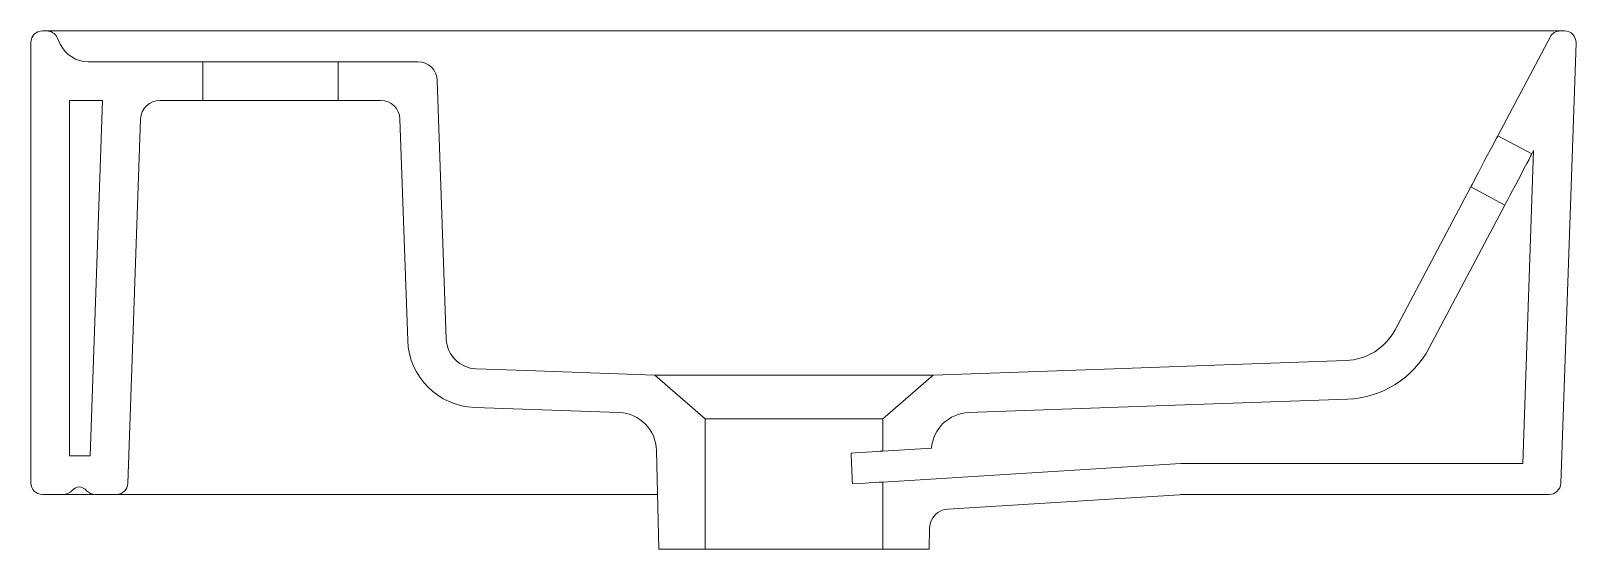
# Model space of a CAD drawing. Header units: millimetres. Extents: x 1778 to 2471, y 1406 to 1876.
# Drawn here: x 1973.1547 to 1973.5546, y 1423.4925 to 1423.6266 of the extents above; entities that cross this region are included whole.
import ezdxf

# ---------------------------------------------------------------- set-up
doc = ezdxf.new("R2010")
doc.units = ezdxf.units.MM
doc.layers.add('ARQ_SANITAROS', color=42, linetype='Continuous', lineweight=0)

msp = doc.modelspace()

# ---------------------------------------------------------------- linework, layer by layer
at = {"layer": 'ARQ_SANITAROS'}
for p, q in [((1973.15877812135, 1423.626614335964), (1973.157681932327, 1423.626614335964)), ((1973.15877812135, 1423.626614335964), (1973.197685321447, 1423.626614335964)), ((1973.161492576477, 1423.624891727038), (1973.162284960625, 1423.62320795962)), ((1973.197685321447, 1423.626614335964), (1973.511527130035, 1423.626614335964)), ((1973.511527130035, 1423.626614335964), (1973.550488191311, 1423.626614335964)), ((1973.534321222109, 1423.599488521035), (1973.5478368277, 1423.62501799913)), ((1973.551575356283, 1423.626614335964), (1973.550488191311, 1423.626614335964)), ((1973.154681941149, 1423.623614335939), (1973.154681941149, 1423.509614337275)), ((1973.550592560907, 1423.509509634267), (1973.554573528647, 1423.623509637586)), ((1973.199181934473, 1423.618614335584), (1973.169523497698, 1423.618614335584)), ((1973.199181934473, 1423.618614335584), (1973.199181934473, 1423.608614336739)), ((1973.234181960699, 1423.618614335584), (1973.199181934473, 1423.618614335584)), ((1973.234181960699, 1423.608614336739), (1973.234181960699, 1423.618614335584)), ((1973.254853507158, 1423.618614335584), (1973.234181960699, 1423.618614335584)), ((1973.262187650082, 1423.546860139857), (1973.259850462553, 1423.613788833881)), ((1973.164681961415, 1423.608614336739), (1973.164681961415, 1423.51661433656)), ((1973.173237761137, 1423.608614336739), (1973.164681961415, 1423.608614336739)), ((1973.173237761137, 1423.608614336739), (1973.170025070784, 1423.51661433656)), ((1973.199181934473, 1423.608614336739), (1973.18807231414, 1423.608614336739)), ((1973.234181960699, 1423.608614336739), (1973.199181934473, 1423.608614336739)), ((1973.24519660103, 1423.608614336739), (1973.234181960699, 1423.608614336739)), ((1973.183075358746, 1423.603788834105), (1973.179783066389, 1423.509509634267)), ((1973.252193739292, 1423.54651113976), (1973.250193556426, 1423.603788834105)), ((1973.534321222109, 1423.599488521035), (1973.543159100813, 1423.594809643964)), ((1973.540764725422, 1423.514614332508), (1973.543593886894, 1423.595630906563)), ((1973.543159100813, 1423.594809643964), (1973.543593886894, 1423.595630906563)), ((1973.50773886743, 1423.549277406225), (1973.527302905572, 1423.586231704842)), ((1973.536140786139, 1423.581552825907), (1973.527302905572, 1423.586231704842)), ((1973.516576746134, 1423.544598531018), (1973.536140786139, 1423.581552825907)), ((1973.316156899211, 1423.537493687164), (1973.329156895754, 1423.526192959438)), ((1973.375156899569, 1423.526192959438), (1973.388156896112, 1423.537493687164)), ((1973.269540866491, 1423.529150780331), (1973.306948190209, 1423.52781592686)), ((1973.329156895754, 1423.526192959438), (1973.329156895754, 1423.492493677925)), ((1973.375156899569, 1423.526192959438), (1973.329156895754, 1423.526192959438)), ((1973.375156899569, 1423.517846886109), (1973.375156899569, 1423.526192959438)), ((1973.164681961415, 1423.51661433656), (1973.170025070784, 1423.51661433656)), ((1973.317156901238, 1423.492493677925), (1973.316589107391, 1423.518044453155)), ((1973.387754758475, 1423.518628146539), (1973.375156899569, 1423.517846886109)), ((1973.375156899569, 1423.50983151425), (1973.452279841182, 1423.514614332508)), ((1973.452279841182, 1423.514614332508), (1973.540764725422, 1423.514614332508)), ((1973.375156899569, 1423.492493677925), (1973.375156899569, 1423.50983151425)), ((1973.157681932327, 1423.506614338647), (1973.163038244126, 1423.506614338647)), ((1973.171325644133, 1423.506614338647), (1973.176784893152, 1423.506614338647)), ((1973.194773902772, 1423.506614338647), (1973.176784893152, 1423.506614338647)), ((1973.316843097684, 1423.506614338647), (1973.194773902772, 1423.506614338647)), ((1973.391968076704, 1423.502858702134), (1973.451909294007, 1423.506575990509)), ((1973.453147222874, 1423.506614338647), (1973.547594388601, 1423.506614338647)), ((1973.387278800485, 1423.497979376506), (1973.387156894085, 1423.492493677925)), ((1973.329156895754, 1423.492493677925), (1973.317156901238, 1423.492493677925)), ((1973.375156899569, 1423.492493677925), (1973.329156895754, 1423.492493677925)), ((1973.387156894085, 1423.492493677925), (1973.375156899569, 1423.492493677925))]:
    msp.add_line(p, q, dxfattribs=at)
at = {"layer": 'ARQ_SANITAROS', "flags": 128}
for points in [[(1973.527302905572, 1423.586231704842), (1973.527390887616, 1423.586397890042), (1973.52765042114, 1423.586888123343), (1973.528068493706, 1423.587677814106), (1973.528624139381, 1423.588727366219), (1973.529289496717, 1423.589984152506), (1973.530031203878, 1423.59138515223), (1973.53081206384, 1423.59286011387), (1973.531592925665, 1423.594335071783), (1973.532334630964, 1423.595736071507), (1973.5329999883, 1423.596992857794), (1973.533555633975, 1423.598042411769), (1973.53397370654, 1423.598832102532), (1973.534233240065, 1423.599322333971), (1973.534321222109, 1423.599488521035)], [(1973.536140786139, 1423.581552825907), (1973.536228768182, 1423.581719014833), (1973.536488301707, 1423.58220924441), (1973.536906372411, 1423.582998935173), (1973.537462019947, 1423.584048491012), (1973.538127377284, 1423.585305277297), (1973.538869082583, 1423.586706277023), (1973.539649943476, 1423.588181234936), (1973.540430804369, 1423.589656196574), (1973.541172509668, 1423.591057192574), (1973.541837867005, 1423.592313982587), (1973.54239351361, 1423.5933635347), (1973.542811585245, 1423.594153225461), (1973.543071119701, 1423.594643455039), (1973.543159100813, 1423.594809643964)], [(1973.388156896112, 1423.537493687164), (1973.432526645836, 1423.539076302241), (1973.465829817233, 1423.540264193009), (1973.495016744015, 1423.541305255185)], [(1973.269897481081, 1423.539144422899), (1973.28287779319, 1423.538681227754), (1973.316156899211, 1423.537493687164)], [(1973.397365754125, 1423.52781579275), (1973.44589917886, 1423.5295469277), (1973.495373205868, 1423.531311612616)], [(1973.366959785697, 1423.517338532994), (1973.369031374929, 1423.517467003355), (1973.3708416872, 1423.517579276154), (1973.372362693426, 1423.517673600506), (1973.373570834873, 1423.517748523544), (1973.37444739568, 1423.51780288298), (1973.374978830693, 1423.517835844347), (1973.375156899569, 1423.517846886109)], [(1973.375156899569, 1423.50983151425), (1973.374925097106, 1423.50981714208), (1973.37423436868, 1423.50977430124), (1973.373098646877, 1423.509703870903), (1973.371540804979, 1423.509607259225), (1973.369592239735, 1423.509486418257), (1973.367292260406, 1423.509343784342)]]:
    msp.add_lwpolyline(points, dxfattribs=at)
at = {"layer": 'ARQ_SANITAROS'}
for centre, radius, start, end in [((1973.15768194711, 1423.623614335964), 0.003, 90, 180), ((1973.158778130481, 1423.623614335964), 0.0030000000000003, 25.20112364501283, 90), ((1973.550488191355, 1423.623614335964), 0.0030000000000004, 90, 152.1027289751478), ((1973.551575356168, 1423.623614335964), 0.0030000000000001, 357.9999999962464, 90), ((1973.169523497334, 1423.626614335964), 0.0080000000000001, 205.2011236462552, 270), ((1973.254853503236, 1423.613614335964), 0.0050000000000001, 2.000000003753421, 90), ((1973.188072309472, 1423.603614335964), 0.0050000000000001, 90, 177.9999999962466), ((1973.245196615487, 1423.603614335964), 0.0050000000000001, 2.000000003753421, 90), ((1973.494482049368, 1423.556295724778), 0.0150000000000001, 272.0428110540341, 332.1027289723935), ((1973.270182785524, 1423.547139334225), 0.0179999999999999, 182.0000000037538, 267.9563033952665), ((1973.270182785524, 1423.547139334225), 0.0079999999999999, 182.0000000037536, 267.9563033952923), ((1973.494482049368, 1423.556295724778), 0.025, 272.0428110540217, 332.1027289727097), ((1973.306591570085, 1423.517822288127), 0.01, 1.273030021301586, 87.95630339529231), ((1973.397722220388, 1423.517822151025), 0.0100000000000005, 92.04281105400312, 175.3769695080872), ((1973.15768194711, 1423.509614335964), 0.003, 180, 270), ((1973.167510374235, 1423.505614335965), 0.003, 96.28509332977436, 138.1896851076903), ((1973.166853519985, 1423.505614335965), 0.003, 41.81031489230972, 83.71490667022564), ((1973.176784880785, 1423.509614335964), 0.003, 270, 357.9999999962464), ((1973.547594388446, 1423.509614335964), 0.003, 270, 357.9999999962464), ((1973.163038238279, 1423.509614335964), 0.003, 270, 318.1896851076903), ((1973.171325655939, 1423.509614335964), 0.003, 221.8103148923097, 270), ((1973.453147223315, 1423.486614335965), 0.0200000000000001, 90, 93.54868416172334), ((1973.392277566794, 1423.497868287988), 0.005, 93.54868416172334, 178.7269699787276)]:
    msp.add_arc(centre, radius, start, end, dxfattribs=at)
msp.add_ellipse((1973.35215689676, 1423.005926055876), major_axis=(0.0004018952937994012, 0.6586338253575706), ratio=0.0349154379049043, start_param=5.582421675684477, end_param=5.601462206466355, dxfattribs=at)
for points, knots in [([(1973.38815689676, 1423.537493685164), (1973.38815689676, 1423.537493685164), (1973.387924837596, 1423.537493685164), (1973.387005496113, 1423.537493685164), (1973.386318236525, 1423.537493685164), (1973.384514883336, 1423.537493685164), (1973.383398834325, 1423.537493685164), (1973.380780771281, 1423.537493685164), (1973.379278821984, 1423.537493685164), (1973.375946659781, 1423.537493685164), (1973.374116529267, 1423.537493685164), (1973.370198321029, 1423.537493685164), (1973.368110340189, 1423.537493685164), (1973.36375666046, 1423.537493685164), (1973.361491069226, 1423.537493685164), (1973.356869227479, 1423.537493685164), (1973.35451309125, 1423.537493685164), (1973.349800702269, 1423.537493685164), (1973.347444566041, 1423.537493685164), (1973.342822724294, 1423.537493685164), (1973.340557133058, 1423.537493685164), (1973.33620345333, 1423.537493685164), (1973.33411547249, 1423.537493685164), (1973.330197264252, 1423.537493685164), (1973.328367133738, 1423.537493685164), (1973.325034971535, 1423.537493685164), (1973.323533022239, 1423.537493685164), (1973.320914959195, 1423.537493685164), (1973.319798910184, 1423.537493685164), (1973.317995556994, 1423.537493685164), (1973.317308297407, 1423.537493685164), (1973.316388955923, 1423.537493685164), (1973.31615689676, 1423.537493685164), (1973.31615689676, 1423.537493685164)], [0, 0, 0, 0, 0.0625, 0.0625, 0.125, 0.125, 0.1875, 0.1875, 0.25, 0.25, 0.3125, 0.3125, 0.375, 0.375, 0.4375000000000001, 0.4375000000000001, 0.5000000000000001, 0.5000000000000001, 0.5625000000000001, 0.5625000000000001, 0.625, 0.625, 0.6875, 0.6875, 0.75, 0.75, 0.8125, 0.8125, 0.8749999999999998, 0.8749999999999998, 0.9374999999999998, 0.9374999999999998, 1, 1, 1, 1]), ([(1973.171083530066, 1423.506614338647), (1973.170863432755, 1423.506614338647), (1973.169442811441, 1423.506614338647), (1973.167395234093, 1423.506614338647), (1973.165101631896, 1423.506614338647), (1973.163795330361, 1423.506614338647), (1973.163143156472, 1423.506614338647), (1973.163073214984, 1423.506614338647), (1973.163038244126, 1423.506614338647)], [0, 0, 0, 0, 0.0407056394230617, 0.2627351456245827, 0.4849510261859044, 0.707171513418029, 0.8535852774757765, 1, 1, 1, 1])]:
    msp.add_open_spline(points, degree=3, knots=knots, dxfattribs=at)

doc.saveas('drawing.dxf')
